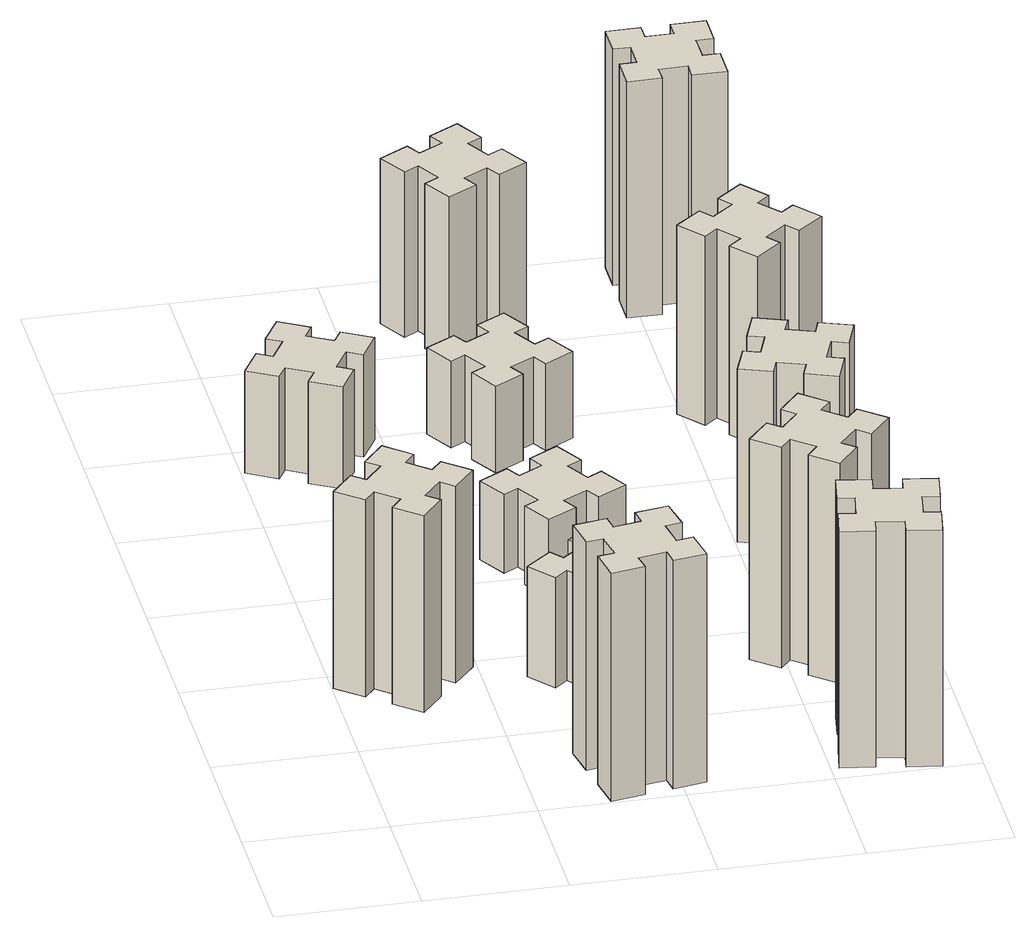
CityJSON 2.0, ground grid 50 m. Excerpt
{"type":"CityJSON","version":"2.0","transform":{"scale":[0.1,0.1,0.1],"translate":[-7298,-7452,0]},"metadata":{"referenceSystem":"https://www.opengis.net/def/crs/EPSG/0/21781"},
"CityObjects":{
"building1":{"type":"Building","attributes":{"class":"1000","function":"1000","usage":"1000","yearOfConstruction":2016,"roofType":"1000","measuredHeight":75,"storeysAboveGround":30,"storeysBelowGround":0},"geometry":[{"type":"Solid","lod":"1","boundaries":[[[[0,1,2,3,4,5,6,7,8,9,10,11,12,13,14,15,16,17,18,19]],[[17,16,20,21]],[[16,15,22,20]],[[15,14,23,22]],[[14,13,24,23]],[[13,12,25,24]],[[12,11,26,25]],[[11,10,27,26]],[[10,9,28,27]],[[9,8,29,28]],[[8,7,30,29]],[[7,6,31,30]],[[6,5,32,31]],[[5,4,33,32]],[[4,3,34,33]],[[3,2,35,34]],[[2,1,36,35]],[[1,0,37,36]],[[0,19,38,37]],[[19,18,39,38]],[[18,17,21,39]],[[24,25,26,27,28,29,30,31,32,33,34,35,36,37,38,39,21,20,22,23]]]]}]},
"building2":{"type":"Building","attributes":{"class":"1000","function":"1000","usage":"1000","yearOfConstruction":2016,"roofType":"1000","measuredHeight":87,"storeysAboveGround":30,"storeysBelowGround":0},"geometry":[{"type":"Solid","lod":"1","boundaries":[[[[40,41,42,43,44,45,46,47,48,49,50,51,52,53,54,55,56,57,58,59]],[[57,56,60,61]],[[56,55,62,60]],[[55,54,63,62]],[[54,53,64,63]],[[53,52,65,64]],[[52,51,66,65]],[[51,50,67,66]],[[50,49,68,67]],[[49,48,69,68]],[[48,47,70,69]],[[47,46,71,70]],[[46,45,72,71]],[[45,44,73,72]],[[44,43,74,73]],[[43,42,75,74]],[[42,41,76,75]],[[41,40,77,76]],[[40,59,78,77]],[[59,58,79,78]],[[58,57,61,79]],[[64,65,66,67,68,69,70,71,72,73,74,75,76,77,78,79,61,60,62,63]]]]}]},
"building3":{"type":"Building","attributes":{"class":"1000","function":"1000","usage":"1000","yearOfConstruction":2016,"roofType":"1000","measuredHeight":39,"storeysAboveGround":30,"storeysBelowGround":0},"geometry":[{"type":"Solid","lod":"1","boundaries":[[[[80,81,82,83,84,85,86,87,88,89,90,91,92,93,94,95,96,97,98,99]],[[97,96,100,101]],[[96,95,102,100]],[[95,94,103,102]],[[94,93,104,103]],[[93,92,105,104]],[[92,91,106,105]],[[91,90,107,106]],[[90,89,108,107]],[[89,88,109,108]],[[88,87,110,109]],[[87,86,111,110]],[[86,85,112,111]],[[85,84,113,112]],[[84,83,114,113]],[[83,82,115,114]],[[82,81,116,115]],[[81,80,117,116]],[[80,99,118,117]],[[99,98,119,118]],[[98,97,101,119]],[[104,105,106,107,108,109,110,111,112,113,114,115,116,117,118,119,101,100,102,103]]]]}]},
"building4":{"type":"Building","attributes":{"class":"1000","function":"1000","usage":"1000","yearOfConstruction":2016,"roofType":"1000","measuredHeight":42,"storeysAboveGround":30,"storeysBelowGround":0},"geometry":[{"type":"Solid","lod":"1","boundaries":[[[[120,121,122,123,124,125,126,127,128,129,130,131,132,133,134,135,136,137,138,139]],[[137,136,140,141]],[[136,135,142,140]],[[135,134,143,142]],[[134,133,144,143]],[[133,132,145,144]],[[132,131,146,145]],[[131,130,147,146]],[[130,129,148,147]],[[129,128,149,148]],[[128,127,150,149]],[[127,126,151,150]],[[126,125,152,151]],[[125,124,153,152]],[[124,123,154,153]],[[123,122,155,154]],[[122,121,156,155]],[[121,120,157,156]],[[120,139,158,157]],[[139,138,159,158]],[[138,137,141,159]],[[144,145,146,147,148,149,150,151,152,153,154,155,156,157,158,159,141,140,142,143]]]]}]},
"building5":{"type":"Building","attributes":{"class":"1000","function":"1000","usage":"1000","yearOfConstruction":2016,"roofType":"1000","measuredHeight":30,"storeysAboveGround":30,"storeysBelowGround":0},"geometry":[{"type":"Solid","lod":"1","boundaries":[[[[160,161,162,163,164,165,166,167,168,169,170,171,172,173,174,175,176,177,178,179]],[[177,176,180,181]],[[176,175,182,180]],[[175,174,183,182]],[[174,173,184,183]],[[173,172,185,184]],[[172,171,186,185]],[[171,170,187,186]],[[170,169,188,187]],[[169,168,189,188]],[[168,167,190,189]],[[167,166,191,190]],[[166,165,192,191]],[[165,164,193,192]],[[164,163,194,193]],[[163,162,195,194]],[[162,161,196,195]],[[161,160,197,196]],[[160,179,198,197]],[[179,178,199,198]],[[178,177,181,199]],[[184,185,186,187,188,189,190,191,192,193,194,195,196,197,198,199,181,180,182,183]]]]}]},
"building6":{"type":"Building","attributes":{"class":"1000","function":"1000","usage":"1000","yearOfConstruction":2016,"roofType":"1000","measuredHeight":33,"storeysAboveGround":30,"storeysBelowGround":0},"geometry":[{"type":"Solid","lod":"1","boundaries":[[[[200,201,202,203,204,205,206,207,208,209,210,211,212,213,214,215,216,217,218,219]],[[217,216,220,221]],[[216,215,222,220]],[[215,214,223,222]],[[214,213,224,223]],[[213,212,225,224]],[[212,211,226,225]],[[211,210,227,226]],[[210,209,228,227]],[[209,208,229,228]],[[208,207,230,229]],[[207,206,231,230]],[[206,205,232,231]],[[205,204,233,232]],[[204,203,234,233]],[[203,202,235,234]],[[202,201,236,235]],[[201,200,237,236]],[[200,219,238,237]],[[219,218,239,238]],[[218,217,221,239]],[[224,225,226,227,228,229,230,231,232,233,234,235,236,237,238,239,221,220,222,223]]]]}]},
"building7":{"type":"Building","attributes":{"class":"1000","function":"1000","usage":"1000","yearOfConstruction":2016,"roofType":"1000","measuredHeight":90,"storeysAboveGround":30,"storeysBelowGround":0},"geometry":[{"type":"Solid","lod":"1","boundaries":[[[[240,241,242,243,244,245,246,247,248,249,250,251,252,253,254,255,256,257,258,259]],[[257,256,260,261]],[[256,255,262,260]],[[255,254,263,262]],[[254,253,264,263]],[[253,252,265,264]],[[252,251,266,265]],[[251,250,267,266]],[[250,249,268,267]],[[249,248,269,268]],[[248,247,270,269]],[[247,246,271,270]],[[246,245,272,271]],[[245,244,273,272]],[[244,243,274,273]],[[243,242,275,274]],[[242,241,276,275]],[[241,240,277,276]],[[240,259,278,277]],[[259,258,279,278]],[[258,257,261,279]],[[264,265,266,267,268,269,270,271,272,273,274,275,276,277,278,279,261,260,262,263]]]]}]},
"building8":{"type":"Building","attributes":{"class":"1000","function":"1000","usage":"1000","yearOfConstruction":2016,"roofType":"1000","measuredHeight":63,"storeysAboveGround":30,"storeysBelowGround":0},"geometry":[{"type":"Solid","lod":"1","boundaries":[[[[280,281,282,283,284,285,286,287,288,289,290,291,292,293,294,295,296,297,298,299]],[[297,296,300,301]],[[296,295,302,300]],[[295,294,303,302]],[[294,293,304,303]],[[293,292,305,304]],[[292,291,306,305]],[[291,290,307,306]],[[290,289,308,307]],[[289,288,309,308]],[[288,287,310,309]],[[287,286,311,310]],[[286,285,312,311]],[[285,284,313,312]],[[284,283,314,313]],[[283,282,315,314]],[[282,281,316,315]],[[281,280,317,316]],[[280,299,318,317]],[[299,298,319,318]],[[298,297,301,319]],[[304,305,306,307,308,309,310,311,312,313,314,315,316,317,318,319,301,300,302,303]]]]}]},
"building9":{"type":"Building","attributes":{"class":"1000","function":"1000","usage":"1000","yearOfConstruction":2016,"roofType":"1000","measuredHeight":84,"storeysAboveGround":30,"storeysBelowGround":0},"geometry":[{"type":"Solid","lod":"1","boundaries":[[[[320,321,322,323,324,325,326,327,328,329,330,331,332,333,334,335,336,337,338,339]],[[337,336,340,341]],[[336,335,342,340]],[[335,334,343,342]],[[334,333,344,343]],[[333,332,345,344]],[[332,331,346,345]],[[331,330,347,346]],[[330,329,348,347]],[[329,328,349,348]],[[328,327,350,349]],[[327,326,351,350]],[[326,325,352,351]],[[325,324,353,352]],[[324,323,354,353]],[[323,322,355,354]],[[322,321,356,355]],[[321,320,357,356]],[[320,339,358,357]],[[339,338,359,358]],[[338,337,341,359]],[[344,345,346,347,348,349,350,351,352,353,354,355,356,357,358,359,341,340,342,343]]]]}]},
"building10":{"type":"Building","attributes":{"class":"1000","function":"1000","usage":"1000","yearOfConstruction":2016,"roofType":"1000","measuredHeight":66,"storeysAboveGround":30,"storeysBelowGround":0},"geometry":[{"type":"Solid","lod":"1","boundaries":[[[[360,361,362,363,364,365,366,367,368,369,370,371,372,373,374,375,376,377,378,379]],[[377,376,380,381]],[[376,375,382,380]],[[375,374,383,382]],[[374,373,384,383]],[[373,372,385,384]],[[372,371,386,385]],[[371,370,387,386]],[[370,369,388,387]],[[369,368,389,388]],[[368,367,390,389]],[[367,366,391,390]],[[366,365,392,391]],[[365,364,393,392]],[[364,363,394,393]],[[363,362,395,394]],[[362,361,396,395]],[[361,360,397,396]],[[360,379,398,397]],[[379,378,399,398]],[[378,377,381,399]],[[384,385,386,387,388,389,390,391,392,393,394,395,396,397,398,399,381,380,382,383]]]]}]},
"building11":{"type":"Building","attributes":{"class":"1000","function":"1000","usage":"1000","yearOfConstruction":2016,"roofType":"1000","measuredHeight":72,"storeysAboveGround":30,"storeysBelowGround":0},"geometry":[{"type":"Solid","lod":"1","boundaries":[[[[400,401,402,403,404,405,406,407,408,409,410,411,412,413,414,415,416,417,418,419]],[[417,416,420,421]],[[416,415,422,420]],[[415,414,423,422]],[[414,413,424,423]],[[413,412,425,424]],[[412,411,426,425]],[[411,410,427,426]],[[410,409,428,427]],[[409,408,429,428]],[[408,407,430,429]],[[407,406,431,430]],[[406,405,432,431]],[[405,404,433,432]],[[404,403,434,433]],[[403,402,435,434]],[[402,401,436,435]],[[401,400,437,436]],[[400,419,438,437]],[[419,418,439,438]],[[418,417,421,439]],[[424,425,426,427,428,429,430,431,432,433,434,435,436,437,438,439,421,420,422,423]]]]}]},
"building12":{"type":"Building","attributes":{"class":"1000","function":"1000","usage":"1000","yearOfConstruction":2016,"roofType":"1000","measuredHeight":90,"storeysAboveGround":30,"storeysBelowGround":0},"geometry":[{"type":"Solid","lod":"1","boundaries":[[[[440,441,442,443,444,445,446,447,448,449,450,451,452,453,454,455,456,457,458,459]],[[457,456,460,461]],[[456,455,462,460]],[[455,454,463,462]],[[454,453,464,463]],[[453,452,465,464]],[[452,451,466,465]],[[451,450,467,466]],[[450,449,468,467]],[[449,448,469,468]],[[448,447,470,469]],[[447,446,471,470]],[[446,445,472,471]],[[445,444,473,472]],[[444,443,474,473]],[[443,442,475,474]],[[442,441,476,475]],[[441,440,477,476]],[[440,459,478,477]],[[459,458,479,478]],[[458,457,461,479]],[[464,465,466,467,468,469,470,471,472,473,474,475,476,477,478,479,461,460,462,463]]]]}]}
},
"vertices":[
[136,893,0],[213,829,0],[174,783,0],[266,706,0],[343,798,0],[297,836,0],[362,913,0],[408,874,0],[485,966,0],[393,1043,0],[354,997,0],[278,1062,0],[316,1108,0],[224,1185,0],[147,1093,0],[193,1054,0],[129,978,0],[83,1016,0],[6,924,0],[98,847,0],[129,978,750],[83,1016,750],[193,1054,750],[147,1093,750],[224,1185,750],[316,1108,750],[278,1062,750],[354,997,750],[393,1043,750],[485,966,750],[408,874,750],[362,913,750],[297,836,750],[343,798,750],[266,706,750],[174,783,750],[213,829,750],[136,893,750],[98,847,750],[6,924,750],
[915,322,0],[817,305,0],[807,364,0],[688,343,0],[709,225,0],[768,235,0],[786,137,0],[727,127,0],[747,8,0],[866,29,0],[855,88,0],[954,106,0],[964,47,0],[1082,67,0],[1061,186,0],[1002,175,0],[985,274,0],[1044,284,0],[1023,402,0],[905,381,0],[985,274,870],[1044,284,870],[1002,175,870],[1061,186,870],[1082,67,870],[964,47,870],[954,106,870],[855,88,870],[866,29,870],[747,8,870],[727,127,870],[786,137,870],[768,235,870],[709,225,870],[688,343,870],[807,364,870],[817,305,870],[915,322,870],[905,381,870],[1023,402,870],
[316,2327,0],[366,2414,0],[418,2384,0],[478,2488,0],[374,2548,0],[344,2496,0],[257,2546,0],[287,2598,0],[183,2658,0],[123,2554,0],[175,2524,0],[125,2437,0],[73,2467,0],[13,2363,0],[117,2303,0],[147,2355,0],[234,2305,0],[204,2253,0],[308,2193,0],[368,2297,0],[234,2305,390],[204,2253,390],[147,2355,390],[117,2303,390],[13,2363,390],[73,2467,390],[125,2437,390],[175,2524,390],[123,2554,390],[183,2658,390],[287,2598,390],[257,2546,390],[344,2496,390],[374,2548,390],[478,2488,390],[418,2384,390],[366,2414,390],[316,2327,390],[368,2297,390],[308,2193,390],
[853,962,0],[776,897,0],[738,943,0],[646,866,0],[723,774,0],[769,813,0],[833,736,0],[787,698,0],[864,606,0],[956,683,0],[918,729,0],[994,793,0],[1033,747,0],[1125,824,0],[1048,916,0],[1002,878,0],[937,954,0],[983,993,0],[906,1085,0],[814,1008,0],[937,954,420],[983,993,420],[1002,878,420],[1048,916,420],[1125,824,420],[1033,747,420],[994,793,420],[918,729,420],[956,683,420],[864,606,420],[787,698,420],[833,736,420],[769,813,420],[723,774,420],[646,866,420],[738,943,420],[776,897,420],[853,962,420],[814,1008,420],[906,1085,420],
[765,1574,0],[815,1487,0],[763,1457,0],[823,1353,0],[927,1413,0],[897,1465,0],[984,1515,0],[1014,1463,0],[1118,1523,0],[1058,1627,0],[1006,1597,0],[956,1684,0],[1008,1714,0],[948,1818,0],[844,1758,0],[874,1706,0],[787,1656,0],[757,1708,0],[653,1648,0],[713,1544,0],[787,1656,300],[757,1708,300],[874,1706,300],[844,1758,300],[948,1818,300],[1008,1714,300],[956,1684,300],[1006,1597,300],[1058,1627,300],[1118,1523,300],[1014,1463,300],[984,1515,300],[897,1465,300],[927,1413,300],[823,1353,300],[763,1457,300],[815,1487,300],[765,1574,300],[713,1544,300],[653,1648,300],
[765,2414,0],[815,2327,0],[763,2297,0],[823,2193,0],[927,2253,0],[897,2305,0],[984,2355,0],[1014,2303,0],[1118,2363,0],[1058,2467,0],[1006,2437,0],[956,2524,0],[1008,2554,0],[948,2658,0],[844,2598,0],[874,2546,0],[787,2496,0],[757,2548,0],[653,2488,0],[713,2384,0],[787,2496,330],[757,2548,330],[874,2546,330],[844,2598,330],[948,2658,330],[1008,2554,330],[956,2524,330],[1006,2437,330],[1058,2467,330],[1118,2363,330],[1014,2303,330],[984,2355,330],[897,2305,330],[927,2253,330],[823,2193,330],[763,2297,330],[815,2327,330],[765,2414,330],[713,2384,330],[653,2488,330],
[1794,305,0],[1695,322,0],[1706,381,0],[1587,402,0],[1567,284,0],[1626,274,0],[1608,175,0],[1549,186,0],[1528,67,0],[1647,47,0],[1657,106,0],[1755,88,0],[1745,29,0],[1863,8,0],[1884,127,0],[1825,137,0],[1842,235,0],[1901,225,0],[1922,343,0],[1804,364,0],[1842,235,900],[1901,225,900],[1825,137,900],[1884,127,900],[1863,8,900],[1745,29,900],[1755,88,900],[1657,106,900],[1647,47,900],[1528,67,900],[1549,186,900],[1608,175,900],[1626,274,900],[1567,284,900],[1587,402,900],[1706,381,900],[1695,322,900],[1794,305,900],[1804,364,900],[1922,343,900],
[1006,3177,0],[956,3264,0],[1008,3294,0],[948,3398,0],[844,3338,0],[874,3286,0],[787,3236,0],[757,3288,0],[653,3228,0],[713,3124,0],[765,3154,0],[815,3067,0],[763,3037,0],[823,2933,0],[927,2993,0],[897,3045,0],[984,3095,0],[1014,3043,0],[1118,3103,0],[1058,3207,0],[984,3095,630],[1014,3043,630],[897,3045,630],[927,2993,630],[823,2933,630],[763,3037,630],[815,3067,630],[765,3154,630],[713,3124,630],[653,3228,630],[757,3288,630],[787,3236,630],[874,3286,630],[844,3338,630],[948,3398,630],[1008,3294,630],[956,3264,630],[1006,3177,630],[1058,3207,630],[1118,3103,630],
[1677,736,0],[1742,813,0],[1788,774,0],[1865,866,0],[1773,943,0],[1734,897,0],[1658,962,0],[1696,1008,0],[1604,1085,0],[1527,993,0],[1573,954,0],[1509,878,0],[1463,916,0],[1386,824,0],[1478,747,0],[1516,793,0],[1593,729,0],[1554,683,0],[1646,606,0],[1723,698,0],[1593,729,840],[1554,683,840],[1516,793,840],[1478,747,840],[1386,824,840],[1463,916,840],[1509,878,840],[1573,954,840],[1527,993,840],[1604,1085,840],[1696,1008,840],[1658,962,840],[1734,897,840],[1773,943,840],[1865,866,840],[1788,774,840],[1742,813,840],[1677,736,840],[1723,698,840],[1646,606,840],
[1810,1772,0],[1716,1806,0],[1737,1862,0],[1624,1903,0],[1583,1790,0],[1639,1770,0],[1605,1676,0],[1549,1697,0],[1507,1584,0],[1620,1543,0],[1641,1599,0],[1735,1565,0],[1714,1509,0],[1827,1467,0],[1868,1580,0],[1812,1601,0],[1846,1695,0],[1902,1674,0],[1943,1787,0],[1830,1828,0],[1846,1695,660],[1902,1674,660],[1812,1601,660],[1868,1580,660],[1827,1467,660],[1714,1509,660],[1735,1565,660],[1641,1599,660],[1620,1543,660],[1507,1584,660],[1549,1697,660],[1605,1676,660],[1639,1770,660],[1583,1790,660],[1624,1903,660],[1737,1862,660],[1716,1806,660],[1810,1772,660],[1830,1828,660],[1943,1787,660],
[1609,2393,0],[1673,2316,0],[1627,2278,0],[1704,2186,0],[1796,2263,0],[1758,2309,0],[1834,2373,0],[1873,2327,0],[1965,2404,0],[1888,2496,0],[1842,2458,0],[1777,2534,0],[1823,2573,0],[1746,2665,0],[1654,2588,0],[1693,2542,0],[1616,2477,0],[1578,2523,0],[1486,2446,0],[1563,2354,0],[1616,2477,720],[1578,2523,720],[1693,2542,720],[1654,2588,720],[1746,2665,720],[1823,2573,720],[1777,2534,720],[1842,2458,720],[1888,2496,720],[1965,2404,720],[1873,2327,720],[1834,2373,720],[1758,2309,720],[1796,2263,720],[1704,2186,720],[1627,2278,720],[1673,2316,720],[1609,2393,720],[1563,2354,720],[1486,2446,720],
[1575,3155,0],[1675,3155,0],[1675,3095,0],[1795,3095,0],[1795,3215,0],[1735,3215,0],[1735,3315,0],[1795,3315,0],[1795,3435,0],[1675,3435,0],[1675,3375,0],[1575,3375,0],[1575,3435,0],[1455,3435,0],[1455,3315,0],[1515,3315,0],[1515,3215,0],[1455,3215,0],[1455,3095,0],[1575,3095,0],[1515,3215,900],[1455,3215,900],[1515,3315,900],[1455,3315,900],[1455,3435,900],[1575,3435,900],[1575,3375,900],[1675,3375,900],[1675,3435,900],[1795,3435,900],[1795,3315,900],[1735,3315,900],[1735,3215,900],[1795,3215,900],[1795,3095,900],[1675,3095,900],[1675,3155,900],[1575,3155,900],[1575,3095,900],[1455,3095,900]
]}
